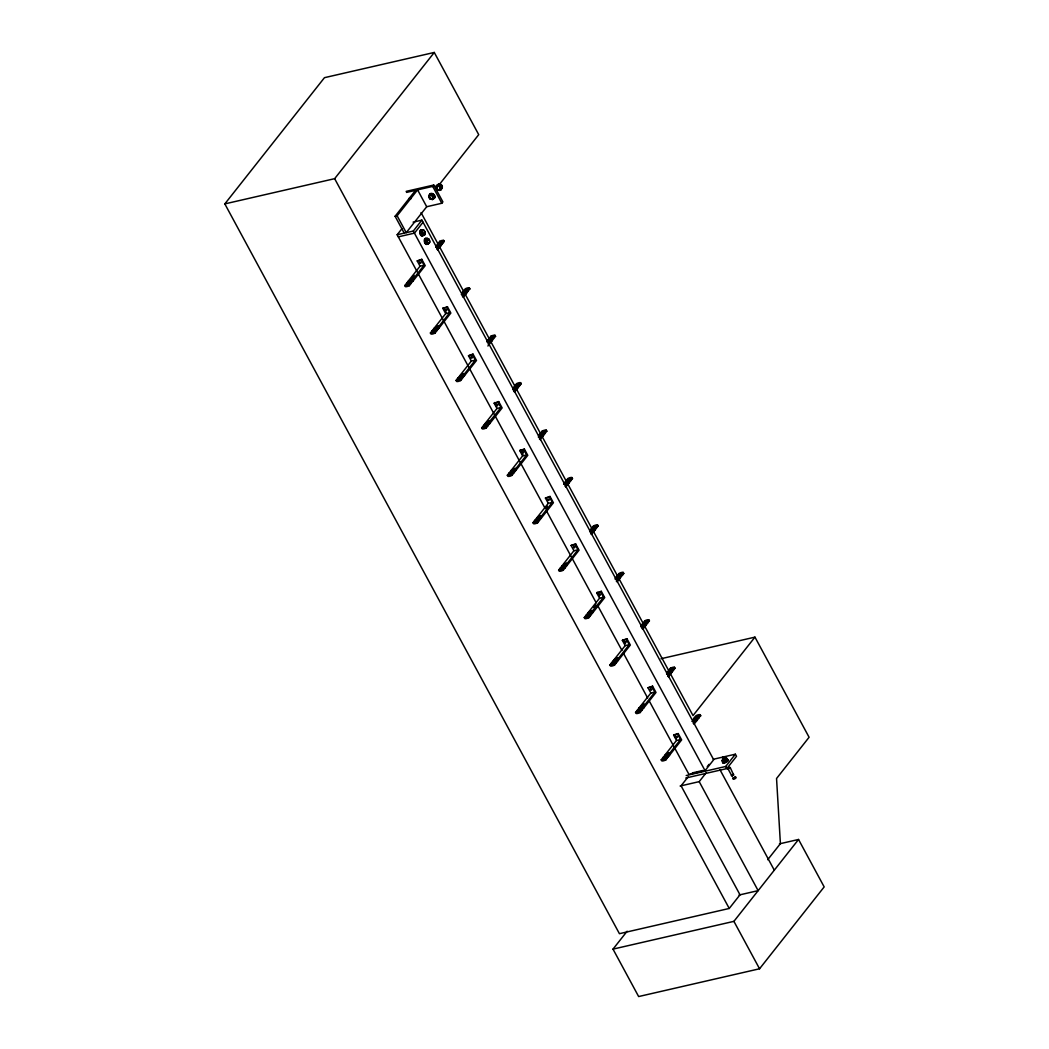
<?xml version="1.0" encoding="UTF-8"?>
<svg xmlns="http://www.w3.org/2000/svg" width="1049" height="1049" viewBox="0 0 1049 1049"><rect width="100%" height="100%" fill="white"/><g stroke="black" fill="none" stroke-linecap="round" stroke-linejoin="round"><path stroke-width="1.5" d="M428.49 243.709L426.812 242.463L426.327 239.71C428.189 235.92 431.467 242.267 428.49 243.709L427.1 244.024L425.435 242.778L424.937 240.037L427.507 238.215M420.413 232.996L420.806 230.544C423.822 228.577 426.156 232.209 424.688 234.845L421.659 235.304L420.413 232.996L421.79 232.668L422.183 230.229M458.387 380.302L460.485 379.187M512.777 389.677L515.4 388.117L513.433 389.717M512.069 471.552L511.217 470.358L522.638 455.895L526.664 454.964L523.818 449.693L524.356 449.011L527.778 455.332L515.82 470.49C514.967 472.063 513.669 469.795 515.243 469.428L526.664 454.964M538.36 436.974L541.035 435.545L538.57 437.171M563.234 569.069L562.697 569.751M591.046 531.332L590.181 530.138L593.524 525.916A4.642 1.6 -28.4 0 1 597.55 524.985L598.127 526.034L596.435 527.962M594.783 529.26L593.105 530.637M669.891 673.864L668.567 675.084M722.682 757.903C726.406 755.844 723.076 760.079 722.748 758.112M723.43 757.496C725.174 755.87 720.951 758.06 723.233 757.601M723.941 762.059L724.846 762.321M409.962 282.771L410.815 283.846L409.359 285.682A4.642 1.6 -28.4 0 1 405.334 286.613L404.77 285.564L408.638 280.647L409.215 281.696M441.472 242.948L443.688 240.418L444.265 241.48L441.97 243.919M467.054 290.258L469.336 287.846L469.9 288.908L468.169 290.848M461.311 377.653L463.422 375.254L463.986 376.316L461.809 378.623M486.88 425.002L487.549 424.439M487.444 426.051L489.634 423.744L488.834 422.459L501.016 407.537L498.17 402.265L498.708 401.583L502.13 407.904L489.634 423.744M544.562 433.683L545.218 433.08M570.263 481.15L572.479 478.606L571.915 477.557A4.642 1.6 -28.4 0 0 567.876 478.488L566.421 480.324L566.998 481.386M564.375 568.335L564.991 567.811M595.386 527.529L596.134 528.565C594.036 532.958 592.108 529.352 595.57 527.516M589.459 614.714L590.062 614.189M590.102 615.842L589.525 614.793M666.39 756.998L668.58 754.677L669.144 755.739L667.557 757.522M666.98 758.099L666.403 757.05M724.282 758.493L726.524 758.165L727.731 759.83L724.046 762.505L721.948 760.748L723.718 758.807M721.948 760.748L723.272 761.063L726.944 758.375M435.82 247.092L438.521 245.964L435.846 247.394M440.895 244.863L439.951 245.728M462.766 294.284L461.966 292.999L463.855 290.612L464.419 291.674M468.142 290.062L467.356 290.796M458.846 379.174L458.046 377.889L462.491 374.034M490.303 339.325L489.49 338.04L490.945 336.204A4.642 1.6 -28.4 0 1 494.984 335.274L495.548 336.336L494 338.198L493.528 337.122L494.984 335.274M490.145 422.223L489.201 423.088M541.638 436.895L539.658 438.194M590.889 614.255L588.909 615.553M618.359 659.362L617.074 660.411M666.613 673.943L669.314 672.815L666.639 674.245M693.573 721.135L692.76 719.85L694.648 717.464L695.212 718.526M698.936 716.913L698.149 717.634M723.954 757.614C725.724 755.949 720.807 758.611 723.049 758.086M727.049 760.945L726.341 761.692M732.74 777.847C732.136 779.958 737.604 776.522 734.903 776.562M435.741 329.911L436.463 331.274L435.007 333.11A4.642 1.6 -28.4 0 1 430.982 334.041L430.405 332.992L432.398 330.461L432.975 331.51M590.036 615.697L592.213 613.455L591.413 612.17L603.595 597.248L600.749 591.977L601.287 591.295L604.709 597.615L592.213 613.455M698.424 718.132L700.706 715.746L700.129 714.697A4.642 1.6 -28.4 0 0 696.103 715.628L694.648 717.464M688.131 776.85L681.063 785.806L740.004 894.81L729.239 908.46L619.421 933.689L224.827 203.899L324.456 77.678L434.273 52.45L478.724 134.652L438.561 185.542M224.827 203.899L334.644 178.671L434.273 52.45M404.219 233.127L395.106 216.264L415.574 190.328L406.501 192.413M397.125 215.792L417.581 189.869L432.699 186.394L433.775 185.03L442.888 201.893L441.813 203.257L426.707 206.732L406.238 232.655L397.125 215.792L395.106 216.264M544.798 507.768L397.165 234.74L401.964 228.682M428.7 196.517L430.719 193.986L433.263 194.708L434.509 197.015L433.762 197.946L432.476 199.546L429.946 198.825L428.7 196.517L430.719 193.986M438.6 184.008L436.358 186.814L438.6 184.008L439.964 184.244L442.39 187.024L441.432 188.243L440.187 185.935L441.144 184.716M429.946 198.825L430.68 197.894M433.762 197.946L432.516 195.638L433.263 194.708M432.476 199.546L434.509 197.015M441.511 188.112L440.147 189.83L442.39 187.024M397.165 234.74L413.293 231.042L421.908 220.12L713.687 759.738L705.059 770.661L688.944 774.359L649.2 700.876M423.049 222.231L414.434 233.14L398.305 236.851M427.1 244.024L429.67 242.214M408.638 280.647L420.059 266.184L417.214 260.913L421.777 259.3L425.199 265.633L413.24 280.778C412.388 282.378 411.09 280.083 412.677 279.716L424.084 265.253L421.239 259.982L421.777 259.3M443.688 240.418A4.642 1.6 -28.4 0 0 439.662 241.349L436.069 246.161M412.205 277.906L414.198 275.389M404.77 285.564A4.642 1.6 -28.4 0 0 408.795 284.633L410.251 282.784M410.408 282.26L412.139 280.398M436.804 249.151L439.819 245.335L440.383 246.384L437.564 249.95M439.688 245.348L441.695 242.948L442.272 243.997L440.383 246.384M410.71 283.492L412.703 281.46M434.85 329.124L434.286 328.075L445.707 313.612L442.848 308.34L447.425 306.728L450.847 313.061L438.888 328.206C438.036 329.753 436.777 327.511 438.312 327.144L449.733 312.681L446.887 307.409L447.425 306.728M432.398 330.461L434.286 328.075M463.855 290.612L465.31 288.777A4.642 1.6 -28.4 0 1 469.336 287.846M430.405 332.992A4.642 1.6 -28.4 0 0 434.443 332.061L435.807 330.225M435.781 329.871L437.774 327.826M462.439 296.579L465.454 292.763L466.031 293.812L463.212 297.378M465.454 292.763L467.343 290.376L467.906 291.425L466.031 293.812M436.62 330.75L438.351 328.888M459.934 375.503L471.342 361.04L468.497 355.768L473.06 354.156L476.482 360.489L463.986 376.316M468.497 355.768L473.06 354.156M461.35 377.666L462.111 378.702L460.655 380.538A4.642 1.6 -28.4 0 1 456.617 381.469L456.053 380.42L458.046 377.889M488.178 341.489L487.615 340.427L489.49 338.04M456.053 380.42A4.642 1.6 -28.4 0 0 460.078 379.489L461.534 377.64M463.422 375.254L475.381 360.109L472.522 354.837M488.087 344.006L491.102 340.191L491.666 341.24L487.916 346M491.102 340.191L492.991 337.804L493.554 338.853L491.666 341.24M486.264 423.966L485.569 422.931L496.99 408.467L494.145 403.196L498.708 401.583M487.064 425.094L487.746 426.13L486.303 427.966A4.642 1.6 -28.4 0 1 482.265 428.897L481.701 427.848L483.694 425.317L484.258 426.366M483.694 425.317L485.7 422.904M515.715 386.53L515.138 385.468L516.593 383.632A4.642 1.6 -28.4 0 1 520.619 382.701L521.196 383.764L519.203 386.281L518.403 385.232M481.701 427.848A4.642 1.6 -28.4 0 0 485.726 426.917L487.156 425.081M487.68 424.399L489.07 422.681M513.735 391.434L516.751 387.619L517.314 388.668L514.495 392.234M516.751 387.619L518.599 385.232M520.619 382.701L519.071 384.577L519.74 385.599M517.314 388.668L519.203 386.281M522.638 455.895L519.779 450.624L524.356 449.011M514.705 470.109L512.541 472.352L513.394 473.558L511.938 475.394A4.642 1.6 -28.4 0 1 507.913 476.325L507.336 475.276L509.329 472.745L509.906 473.794M509.329 472.745L511.217 470.358M539.474 436.345L538.898 435.283L540.786 432.896L541.35 433.958M540.786 432.896L542.241 431.06A4.642 1.6 -28.4 0 1 546.267 430.129L546.844 431.178L545.296 433.053L544.811 431.978L546.267 430.129M507.336 475.276A4.642 1.6 -28.4 0 0 511.374 474.345L512.83 472.496M539.37 438.862L542.385 435.047L542.962 436.096L540.143 439.662M542.385 435.047L544.274 432.66L544.851 433.709L542.962 436.096M513.905 472.876L515.282 471.171M537.429 518.835L536.865 517.786L548.273 503.323L545.428 498.052L550.004 496.439L553.413 502.759L541.468 517.918C540.523 519.478 539.383 517.236 540.891 516.855L552.312 502.392L549.466 497.121L550.004 496.439M538.832 519.294L538.163 519.858L539.042 520.986L537.586 522.822A4.642 1.6 -28.4 0 1 533.561 523.753L532.984 522.69L534.977 520.173L535.541 521.222M534.977 520.173L536.865 517.786M566.421 480.324L564.008 483.392M545.401 508.739L547.394 506.221M532.984 522.69A4.642 1.6 -28.4 0 0 537.009 521.773L538.439 519.937M538.976 519.255L540.353 517.537M565.018 486.29L568.034 482.474L568.61 483.523L565.791 487.09M568.034 482.474L569.922 480.088L570.486 481.137L568.61 483.523M571.915 477.557L570.368 479.432L571.023 480.455M539.147 520.488L540.93 518.599M566.001 564.965L563.824 567.207L564.677 568.414L563.234 570.25A4.642 1.6 -28.4 0 1 559.196 571.181L558.632 570.118L573.921 550.751L571.076 545.48L575.639 543.867L579.061 550.187L567.103 565.345C566.276 566.945 564.952 564.637 566.539 564.283L577.96 549.82L575.101 544.549L575.639 543.867M558.632 570.118A4.642 1.6 -28.4 0 0 562.657 569.201L564.113 567.352M590.666 533.718L593.682 529.902M596.016 526.86L597.55 524.985M566.565 566.027L565.227 567.732L564.65 566.67M591.426 534.518L594.245 530.951M588.62 614.189L588.148 612.642L599.569 598.179L596.724 592.908L601.287 591.295M590.325 615.842L588.869 617.677A4.642 1.6 -28.4 0 1 584.844 618.608L584.267 617.546L586.26 615.029L586.955 616.065M586.26 615.029L588.148 612.642M616.406 578.628L615.829 577.566L619.172 573.344A4.642 1.6 -28.4 0 1 623.198 572.413L623.775 573.462C621.69 577.933 619.448 574.564 623.198 572.413M593.708 607.384L595.701 604.853M584.267 617.546A4.642 1.6 -28.4 0 0 588.305 616.628L589.722 614.793M591.636 612.393L590.207 614.124L590.862 615.16M616.301 581.146L619.316 577.33L619.893 578.379L617.074 581.946M619.316 577.33L621.178 574.944M619.893 578.379L621.703 576.006M614.36 661.119L613.796 660.07L625.217 645.607L622.359 640.336L626.935 638.723L630.344 645.043L618.399 660.201C617.559 661.801 616.235 659.493 617.822 659.139L629.243 644.676L626.397 639.405L626.935 638.723M617.284 659.821L615.12 662.063L615.973 663.27L614.517 665.105A4.642 1.6 -28.4 0 1 610.492 666.036L609.915 664.974L611.908 662.457L612.485 663.506M611.908 662.457L613.796 660.07M642.04 626.056L641.477 624.994L644.82 620.772A4.642 1.6 -28.4 0 1 648.846 619.841L649.41 620.89L647.574 622.896M609.915 664.974A4.642 1.6 -28.4 0 0 613.953 664.056L615.396 662.207M641.949 628.574L644.965 624.758L645.541 625.807L642.722 629.374M644.965 624.758L646.853 622.372L647.417 623.421L645.541 625.807M646.774 622.385L648.846 619.841M616.471 662.588L617.861 660.883M640.31 708.626L639.444 707.498L650.852 693.035L648.007 687.764L652.57 686.151L655.992 692.471L644.034 707.629C643.116 709.176 641.922 706.908 643.47 706.567L654.891 692.104L652.032 686.833L652.57 686.151M640.795 709.635L641.621 710.697L640.165 712.533A4.642 1.6 -28.4 0 1 636.127 713.464L635.563 712.402L639.444 707.498M669.577 671.098L669 670.036L670.455 668.2A4.642 1.6 -28.4 0 1 674.494 667.269L675.058 668.318L672.947 670.508M642.001 706.029L643.994 703.499M635.563 712.402A4.642 1.6 -28.4 0 0 639.588 711.484L641.018 709.649M641.345 709.045L642.932 707.249M667.597 676.002L670.613 672.186L671.176 673.235L668.37 676.802M670.495 672.199L672.501 669.8L673.065 670.849L671.176 673.235M672.658 669.262L674.494 667.269M641.922 710.094L643.496 708.311M665.656 755.975L665.079 754.926L676.5 740.463L673.655 735.192L678.218 733.579L681.64 739.899L669.144 755.739M673.655 735.192L678.218 733.579M767.698 859.721L780.404 843.645L776.548 778.502L809.094 737.263L754.952 637.136L693.022 715.602L618.989 578.681M667.256 758.125L665.8 759.961A4.642 1.6 -28.4 0 1 661.775 760.892L661.211 759.83L663.191 757.312L663.768 758.361M663.191 757.312L665.21 754.9M661.211 759.83A4.642 1.6 -28.4 0 0 665.236 758.912L666.692 757.063M668.58 754.677L680.526 739.532L677.68 734.261M693.245 723.43L696.261 719.614L696.824 720.663L694.005 724.23M696.261 719.614L698.136 717.228L698.713 718.277L696.824 720.663M698.057 717.228L700.129 714.697M707.249 766.635L709.085 764.315M680.119 786.029L699.198 781.636L706.265 772.68M686.203 775.552L725.685 766.478L735.375 754.205L736.516 756.316L726.826 768.589L685.758 778.03M779.446 843.855L798.538 839.475L824.173 886.903L759.555 968.778L638.644 996.55L613.009 949.122L627.145 931.21M613.009 949.122L733.907 921.35L798.538 839.475M442.219 242.988L442.167 242.319L442.809 243.316M409.241 284.817L408.559 285.367M487.234 341.751L489.817 340.82L487.274 342.315M515.649 389.9L515.597 389.087M543.343 434.784L541.481 435.873M537.455 521.956L536.485 522.664M592.593 612.131L591.072 613.127M616.196 662.103L616.51 661.381M673.012 669.839L672.96 669.17M671.557 671.924L670.744 672.579M640.034 711.668L639.352 712.219M665.499 759.279L665.643 758.611M731.953 775.041L731.415 775.644L732.254 775.67M733.618 774.949L730.314 767.75L729.475 767.789M410.762 282.902L411.418 282.089L410.683 281.919M491.561 340.374L492.007 339.352M517.485 387.579L516.528 388.196M485.989 427.284L484.179 428.044M544.798 432.699L543.985 433.237M511.637 474.712L510.26 475.446M540.812 517.721L541.468 516.908L540.733 516.737M590.01 531.24L592.383 530.532L590.076 532.04M592.305 532.407L592.96 531.581L592.239 531.41M566.735 564.926L565.778 565.555M618.228 579.612L617.271 580.228M641.568 709.753L642.211 708.94L641.49 708.77M667.479 756.958L666.521 757.588M722.656 757.68L723.902 757.024M726.393 760.945L724.295 761.876M728.622 768.248L728.072 768.943L731.704 775.631M733.762 778.161C730.983 781.243 738.955 777.047 734.969 777.519M535.58 521.641C533.115 521.13 539.907 519.793 535.082 521.851M723.967 758.991C721.083 761.64 728.006 758.086 724.282 758.82M726.078 761.207L724.479 761.967M728.596 767.593C725.318 770.005 732.202 767.802 729.632 767.147M733.12 775.303L733.566 774.28M733.513 775.159L732.477 775.709M435.728 330.737L436.856 329.32M463.212 375.844L464.104 374.414M567.824 483.051L569.082 481.714M588.069 617.363L586.942 617.769M644.755 625.335L645.646 623.906M696.038 720.191L697.152 718.775M621.506 574.341L622.319 575.311M439.597 245.912L438.902 246.161M411.562 281.132L412.808 279.558M463.055 295.818L464.537 294.245M433.906 332.953L432.765 333.123M488.847 423.272L488.165 423.521M538.504 435.925L538.898 435.283M512.305 473.165L513.551 471.591M594.98 528.211L596.343 526.952M563.601 568.02L564.847 566.447M562.12 570.092L560.94 570.158M620.628 575.639L621.86 574.327M613.114 665.066L614.163 663.742M642.355 707.983L643.981 706.488M693.848 722.669L695.474 721.174M732.831 775.46L732.136 775.814M410.697 282.129L411.352 283.164M436.909 330.619L436.436 329.53M461.98 376.984L462.648 378.02M488.191 425.474L487.719 424.386M596.579 527.909L596.107 526.834M672.947 669.144L673.602 670.167M699.159 717.621L698.673 716.546M667.702 757.47L667.23 756.381M487.077 341.109L487.615 340.427M512.712 388.536L515.138 385.468M517.721 388.025L517.288 386.937M542.792 434.404L543.5 435.414M569.004 482.881L568.571 481.793M541.323 517.957L540.891 516.855M534.439 520.855L535.003 521.904M589.643 530.82L590.312 530.125M563.025 566.971L562.002 566.735L564.65 565.477L563.379 566.814L561.962 565.896M615.291 578.248L615.829 577.566M592.606 612.813L592.187 611.711M585.722 615.711C588.869 618.071 587.689 613.285 586.378 616.707M643.535 624.299L642.827 623.29M640.939 625.676L641.595 624.981M613.259 660.752L613.822 661.801M666.587 673.104L669.131 670.023M664.397 759.922L663.558 759.974M725.187 762.217L724.4 762.505M468.418 290.757L467.88 289.694M544.811 431.978L544.274 432.66M539.54 520.304L539.002 519.242M647.351 621.69L647.954 622.739M641.555 708.967L642.158 710.016M406.133 191.377L433.775 185.03M413.109 222.139L421.908 220.12M423.835 230.085L420.806 230.544M423.704 232.708L425.081 232.393M421.659 235.304L424.688 234.845M424.937 240.037L426.327 239.71M427.795 239.788L429.172 239.474M425.435 242.778L426.812 242.463M417.214 260.913L421.239 259.982M420.059 266.184L424.084 265.253M442.848 308.34L446.887 307.409M445.707 313.612L449.733 312.681M471.342 361.04L475.381 360.109M494.145 403.196L498.17 402.265M496.99 408.467L501.016 407.537M519.779 450.624L523.818 449.693M545.428 498.052L549.466 497.121M548.273 503.323L552.312 502.392M571.076 545.48L575.101 544.549M573.921 550.751L577.96 549.82M596.724 592.908L600.749 591.977M599.569 598.179L603.595 597.248M622.359 640.336L626.397 639.405M625.217 645.607L629.243 644.676M661.04 658.72L754.952 637.136M648.007 687.764L652.032 686.833M650.852 693.035L654.891 692.104M676.5 740.463L680.526 739.532M713.268 759.279L735.375 754.205M692.327 772.916L702.974 770.464M739.06 895.033L758.139 890.64L699.198 781.636M461.966 292.999L461.993 294.743M458.151 379.568C462.504 376.761 456.892 380.276 457.508 378.571M509.434 474.423C513.774 471.683 508.227 475 508.791 473.427M618.412 576.216L617.717 575.18M641.372 626.896L643.614 625.256L640.991 626.817M612.262 664.096C610.872 662.509 616.51 662.68 611.947 664.187L611.37 663.138M692.76 719.85L692.799 721.594M663.112 758.978C667.544 756.683 662.457 759.174 662.666 757.994M432.516 195.638L429.985 194.93M726.406 759.515L727.731 759.83M728.124 769.048L730.327 767.737M421.79 232.668L423.035 234.976M432.699 186.394L441.813 203.257M417.581 189.869L426.707 206.732M725.764 759.869L726.551 761.325M723.272 761.063L724.046 762.505M725.685 766.478L726.826 768.589M439.662 241.349L440.226 242.398M490.945 336.204L491.522 337.253M516.593 383.632L517.157 384.681M542.241 431.06L542.805 432.109M593.524 525.916L594.101 526.965M644.82 620.772L645.384 621.821M670.455 668.2L671.032 669.249M440.357 244.653L440.921 245.702M465.992 292.081L466.569 293.13M491.64 339.509L492.204 340.558M594.219 529.221L594.783 530.269M619.867 576.648L620.431 577.697M645.502 624.076L646.079 625.125M671.15 671.504L671.714 672.553M696.798 718.932L697.362 719.981M438.207 243.184L438.77 244.247M421.042 212.593L463.907 291.858M465.468 294.743L617.428 575.796M437.669 243.866L438.233 244.928M463.317 291.294L463.881 292.356M488.952 338.722L489.529 339.784M540.248 433.578L540.812 434.64M565.896 481.006L566.46 482.068M591.531 528.434L592.108 529.496M617.179 575.862L617.743 576.924M694.11 718.145L694.674 719.208M720.007 769.782L774.293 870.172M413.293 231.042L705.059 770.661M443.386 307.659L446.127 312.72M494.682 402.514L496.728 406.304M520.33 449.942L523.058 455.004M597.261 592.226L599.307 596.016M622.896 639.654L624.955 643.443M674.192 734.51L676.238 738.299M546.359 510.653L596.225 602.873M597.786 605.758L621.939 650.432M623.499 653.317L647.653 697.991M412.677 279.716L413.24 280.778M438.312 327.144L438.888 328.206M463.96 374.572L464.537 375.634M489.608 422L490.171 423.062M515.243 469.428L515.82 470.49M566.539 564.283L567.103 565.345M617.822 659.139L618.399 660.201M643.47 706.567L644.034 707.629M669.118 753.995L669.682 755.057M513.367 471.814L513.931 472.876M615.933 661.526L616.51 662.588M408.1 281.329L408.677 282.378M459.396 376.185L459.96 377.234M485.031 423.612L485.608 424.661M587.61 613.324L588.187 614.373M638.907 708.18L639.47 709.229M408.795 284.633L409.359 285.682M434.443 332.061L435.007 333.11M460.078 379.489L460.655 380.538M485.726 426.917L486.303 427.966M511.374 474.345L511.938 475.394M537.009 521.773L537.586 522.822M562.657 569.201L563.234 570.25M588.305 616.628L588.869 617.677M613.953 664.056L614.517 665.105M639.588 711.484L640.165 712.533M665.236 758.912L665.8 759.961M406.763 283.033L407.327 284.082M637.556 709.885L638.12 710.934M431.86 331.143L432.437 332.192M560.087 568.283L560.651 569.332M334.644 178.671L729.239 908.46M733.907 921.35L759.555 968.778M468.208 288.96A4.642 1.6 -28.4 0 1 469.9 288.908M443.242 241.414A4.642 1.6 -28.4 0 1 444.265 241.48M494.525 336.27A4.642 1.6 -28.4 0 1 495.548 336.336M543.618 431.742A4.642 1.6 -28.4 0 1 544.011 431.585M546.109 431.1A4.642 1.6 -28.4 0 1 546.844 431.178M519.845 383.737A4.642 1.6 -28.4 0 1 521.196 383.764M571.141 478.593A4.642 1.6 -28.4 0 1 572.479 478.606M700.247 715.667A4.642 1.6 -28.4 0 1 700.706 715.746M597.406 525.955A4.642 1.6 -28.4 0 1 598.127 526.034M648.688 620.811A4.642 1.6 -28.4 0 1 649.41 620.89M622.424 573.449A4.642 1.6 -28.4 0 1 623.775 573.462M674.035 668.265A4.642 1.6 -28.4 0 1 675.058 668.318M427.415 242.765A1.783 1.049 77.1 0 1 425.671 241.821M426.038 239.605A1.783 1.049 77.1 0 1 426.3 239.526M427.979 242.765A3.068 1.796 77.1 0 1 425.71 244.076A3.068 1.796 77.1 0 1 424.321 240.024A3.068 1.796 77.1 0 1 426.589 238.713M426.458 243.145A1.783 1.049 77.1 0 1 425.894 242.948M425.396 242.345A1.783 1.049 77.1 0 1 425.356 239.919M428.438 242.66A3.068 1.796 77.1 0 1 426.169 243.971A3.068 1.796 77.1 0 1 424.779 239.906A3.068 1.796 77.1 0 1 427.048 238.595M427.507 239.041A3.068 1.796 77.1 0 1 427.9 239.644M426.392 242.621A1.534 0.905 77.1 0 1 425.815 241.742M422.629 234.53A1.783 1.049 77.1 0 1 421.121 233.389M421.252 231.37A1.783 1.049 77.1 0 1 422.301 231.291M421.069 234.268A1.783 1.049 77.1 0 1 420.649 233.494M421.016 231.291A1.783 1.049 77.1 0 1 421.278 231.2M422.957 235.487A3.068 1.796 77.1 0 1 419.784 233.114A3.068 1.796 77.1 0 1 422.026 230.282M423.416 234.333A3.068 1.796 77.1 0 1 423.245 234.976M423.888 234.229A3.068 1.796 77.1 0 1 421.619 235.54A3.068 1.796 77.1 0 1 420.216 231.475A3.068 1.796 77.1 0 1 422.485 230.164M422.327 234.36A1.534 0.905 77.1 0 1 421.252 233.311M408.69 198.549A3.068 2.242 38.3 0 1 410.802 198.89M409.11 198.799A3.068 2.242 38.3 0 1 409.831 198.917M431.087 194.642A1.783 1.311 38.3 0 1 432.227 194.55M433.788 196.058A1.783 1.311 38.3 0 1 433.775 196.806M429.526 195.861A3.068 2.242 38.3 0 1 431.519 193.396A3.068 2.242 38.3 0 1 434.915 196.097A3.068 2.242 38.3 0 1 432.909 198.576M429.552 196.858A3.068 2.242 38.3 0 1 431.047 193.711A3.068 2.242 38.3 0 1 434.706 196.648A3.068 2.242 38.3 0 1 431.952 198.772M430.562 198.051A3.068 2.242 38.3 0 1 429.985 197.487M430.405 195.481A1.783 1.311 38.3 0 1 430.575 195.18M437.276 188.125A1.783 1.311 38.3 0 1 438.01 186.302A1.534 1.128 38.3 0 1 440.108 187.247M438.01 186.302A1.783 1.311 38.3 0 1 440.213 187.732A1.783 1.311 38.3 0 1 439.085 189.305M440.305 187.207A1.783 1.311 38.3 0 1 440.029 188.872M437.499 186.407A1.783 1.311 38.3 0 1 438.102 186.053M439.334 186.25A1.783 1.311 38.3 0 1 440.056 186.827M436.922 188.715A3.068 2.242 38.3 0 1 437.748 184.952A3.068 2.242 38.3 0 1 441.668 188.086A3.068 2.242 38.3 0 1 438.154 189.712M436.699 188.99A3.068 2.242 38.3 0 1 437.525 185.227A3.068 2.242 38.3 0 1 441.445 188.361A3.068 2.242 38.3 0 1 437.944 189.974M439.125 185.083A1.534 1.128 38.3 0 1 441.223 184.611A1.534 1.128 38.3 0 1 441.196 186.748M438.784 185.201A1.534 1.128 38.3 0 1 440.344 185.07M441.183 185.883A1.534 1.128 38.3 0 1 441.17 187.115M437.957 186.066A2.295 1.678 38.3 0 1 439.282 184.218A2.295 1.678 38.3 0 1 441.865 185.909A2.295 1.678 38.3 0 1 441 188.059M440.239 187.587A1.534 1.128 38.3 0 1 440.095 188.479M726.118 760.066A3.068 1.062 -28.4 0 1 728.019 760.8A3.068 1.062 -28.4 0 1 723.994 763.174A3.068 1.062 -28.4 0 1 723.495 761.613M726.524 759.384A3.068 1.062 -28.4 0 1 727.521 760.604A3.068 1.062 -28.4 0 1 723.535 762.728A3.068 1.062 -28.4 0 1 723.233 761.128M724.256 758.479A2.295 0.8 -28.4 0 1 726.275 758.702A2.295 0.8 -28.4 0 1 723.049 760.617A2.295 0.8 -28.4 0 1 723.233 759.07M419.639 262.25C420.479 265.318 422.209 260.991 419.639 262.25M445.287 309.678C446.127 312.746 447.857 308.419 445.287 309.678M470.922 357.106C471.762 360.174 473.492 355.847 470.922 357.106M496.57 404.534C497.41 407.602 499.14 403.275 496.57 404.534M522.218 451.962C523.058 455.03 524.788 450.703 522.218 451.962M547.866 499.39C548.693 502.445 550.423 498.131 547.866 499.39M573.501 546.817C574.341 549.873 576.071 545.559 573.501 546.817M599.149 594.245C599.989 597.301 601.72 592.987 599.149 594.245M624.798 641.673C625.624 644.729 627.354 640.414 624.798 641.673M650.432 689.101C651.272 692.156 653.003 687.842 650.432 689.101M676.081 736.529C676.92 739.584 678.651 735.27 676.081 736.529M406.527 284.397L408.808 283.44L406.527 284.397M408.14 282.168L410.841 281.04L408.14 282.168M409.962 279.847L412.677 278.719L409.962 279.847M437.643 244.771L440.357 243.643L437.643 244.771M439.688 242.385L441.957 241.44L439.688 242.385M432.175 331.825L434.443 330.868L432.175 331.825M433.775 329.596L436.489 328.468L433.775 329.596M435.61 327.275L438.312 326.147L435.61 327.275M461.455 294.52L464.169 293.392L461.455 294.52M463.291 292.199L465.992 291.071L463.291 292.199M465.323 289.812L467.605 288.868L465.323 289.812M459.423 377.024L462.137 375.883L459.423 377.024M461.258 374.703L463.96 373.575L461.258 374.703M488.939 339.627L491.64 338.499L488.939 339.627M490.971 337.24L493.24 336.296L490.971 337.24M483.458 426.681L485.739 425.724L483.458 426.681M485.071 424.452L487.772 423.311L485.071 424.452M486.906 422.131L489.608 421.003L486.906 422.131M514.587 387.055L517.288 385.927L514.587 387.055M516.619 384.668L518.888 383.724L516.619 384.668M510.719 471.88L513.42 470.739L510.719 471.88M512.541 469.559L515.256 468.431L512.541 469.559M540.222 434.483L542.936 433.355L540.222 434.483M542.254 432.096L544.536 431.152L542.254 432.096M536.354 519.307L539.068 518.167L536.354 519.307M538.189 516.987L540.891 515.859L538.189 516.987M564.034 484.232L566.748 483.104L564.034 484.232M565.87 481.911L568.571 480.783L565.87 481.911M567.902 479.524L570.171 478.58L567.902 479.524M560.389 568.964L562.67 568.007L560.389 568.964M563.837 564.414L566.539 563.287L563.837 564.414M591.518 529.339L594.219 528.211L591.518 529.339M593.55 526.952L595.819 526.008L593.55 526.952M587.65 614.163L590.351 613.022L587.65 614.163M589.472 611.842L592.187 610.715L589.472 611.842M615.33 579.087L618.031 577.96L615.33 579.087M617.153 576.766L619.867 575.639L617.153 576.766M619.185 574.38L621.467 573.436L619.185 574.38M613.285 661.591L615.999 660.45L613.285 661.591M615.12 659.27L617.822 658.143L615.12 659.27M642.801 624.194L645.502 623.067L642.801 624.194M644.833 621.808L647.115 620.864L644.833 621.808M637.32 711.248L639.602 710.291L637.32 711.248M638.933 709.019L641.634 707.878L638.933 709.019M640.769 706.698L643.47 705.571L640.769 706.698M668.449 671.622L671.15 670.495L668.449 671.622M670.481 669.236L672.75 668.292L670.481 669.236M664.581 756.447L667.282 755.306L664.581 756.447M666.403 754.126L669.118 752.985L666.403 754.126M692.261 721.371L694.962 720.243L692.261 721.371M694.084 719.05L696.798 717.922L694.084 719.05M696.13 716.664L698.398 715.72L696.13 716.664M426.851 239.88A2.295 1.351 77.1 0 0 428.621 243.171A2.295 1.351 77.1 0 0 429.198 239.683A2.295 1.351 77.1 0 0 426.851 239.88M422.288 231.449A2.295 1.351 77.1 0 0 424.071 234.74A2.295 1.351 77.1 0 0 424.635 231.252A2.295 1.351 77.1 0 0 422.288 231.449M429.29 197.802A2.295 1.678 38.3 0 0 432.909 198.825A2.295 1.678 38.3 0 0 431.126 195.534A2.295 1.678 38.3 0 0 429.29 197.802"/></g></svg>
